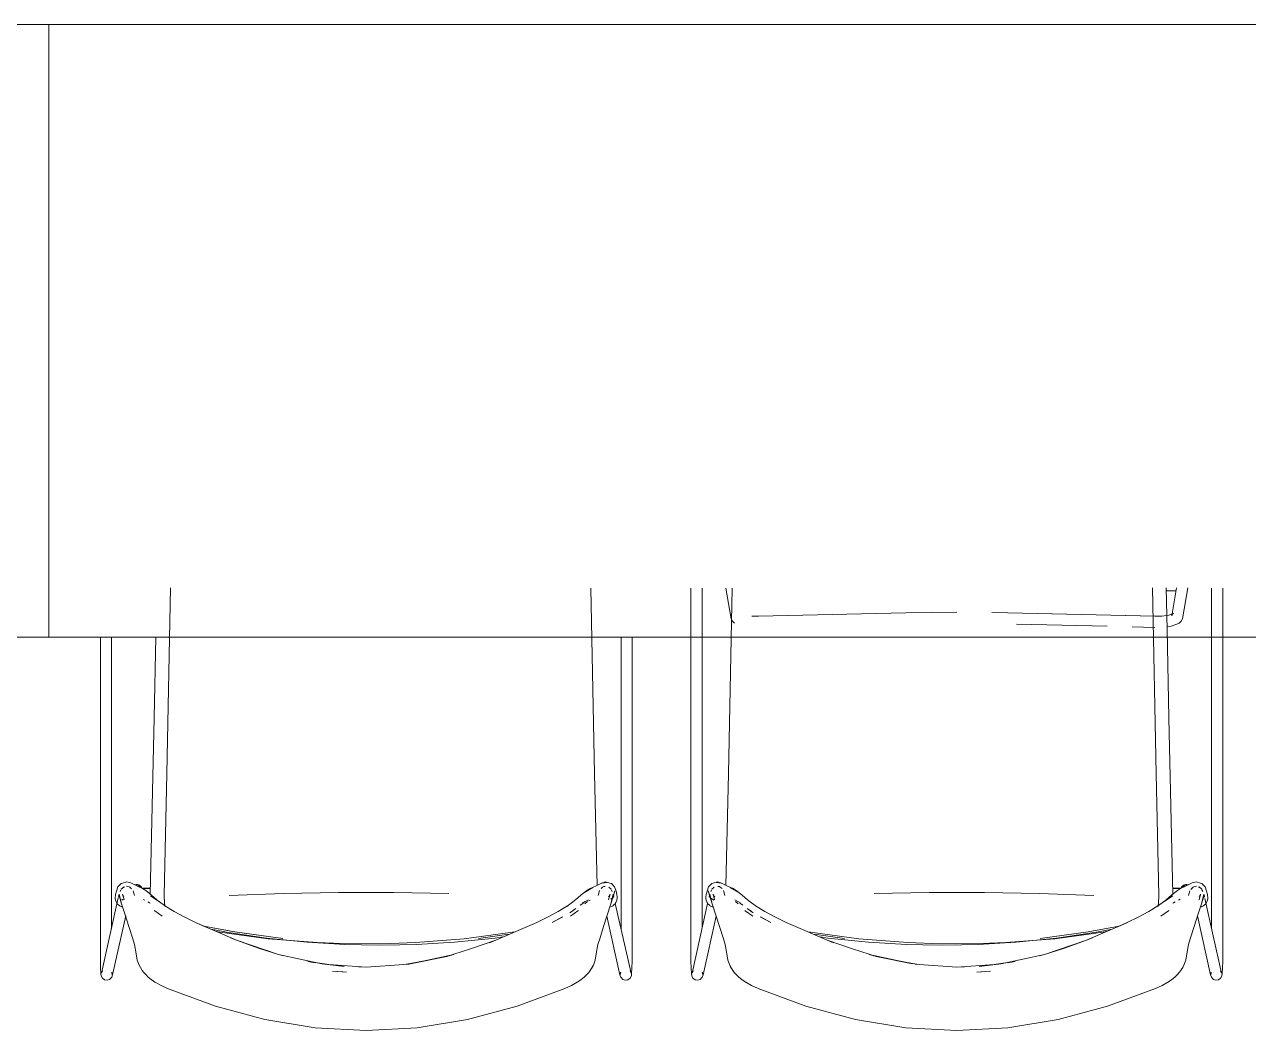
# Model space of a CAD drawing. Header units: millimetres. Extents: x 155927 to 326028, y -36033 to 97293.
# Drawn here: x 202377 to 203576, y 20146 to 21131 of the extents above; entities that cross this region are included whole.
import ezdxf

# ---------------------------------------------------------------- set-up
doc = ezdxf.new("R2010")
doc.units = ezdxf.units.MM
doc.header["$MEASUREMENT"] = 0
doc.layers.add('G-IMPT', color=8, linetype='CONTINUOUS', lineweight=9)
doc.layers.add('I-FURN', color=8, linetype='CONTINUOUS', lineweight=9)

msp = doc.modelspace()

# ---------------------------------------------------------------- linework, layer by layer
at = {"layer": 'G-IMPT'}
for p, q in [((202520.6, 20579.6), (202516.9, 20397.6)), ((202935.8, 20397.6), (202932.2, 20579.4)), ((203030.1, 20579.4), (203030.1, 20220.7)), ((203041, 20246.4), (203041, 20579.4)), ((203064.2, 20579.4), (203069.5, 20549.1)), ((203066.8, 20397.6), (203070.5, 20579.4)), ((203482.1, 20579.6), (203485.7, 20397.6)), ((203505.3, 20576.7), (203495.3, 20576.7)), ((203495.5, 20579.6), (203496.4, 20538.8)), ((203501.1, 20552.3), (203505.8, 20579.6)), ((203511.6, 20549.1), (203516.9, 20579.6)), ((203540, 20579.3), (203540, 20245.8)), ((203550.9, 20579.3), (203550.9, 20220.7)), ((203070.9, 20547), (203069.5, 20549.1)), ((203072.9, 20545), (203070.9, 20547)), ((203096.2, 20551.8), (203089.8, 20552)), ((203096.2, 20551.8), (203240.5, 20555.1)), ((203240.5, 20555.1), (203265.4, 20555.5)), ((203265.4, 20555.5), (203290.5, 20555.7)), ((203340.5, 20555.1), (203324.7, 20555.4)), ((203484.8, 20551.8), (203340.6, 20555)), ((203484.5, 20551.7), (203340.6, 20555)), ((203484.8, 20551.8), (203491.2, 20552)), ((203491.2, 20552), (203498.1, 20552.9)), ((203498.1, 20552.9), (203502.7, 20554.4)), ((203502.7, 20554.4), (203500.8, 20553)), ((203502, 20554.3), (203500.8, 20553)), ((203501.1, 20552.3), (203502, 20554.3)), ((203510.1, 20547), (203508.1, 20545)), ((203511.6, 20549.1), (203510.1, 20547)), ((203437.9, 20542), (203349, 20544)), ((203484.4, 20540.9), (203462.3, 20541.5)), ((203496.3, 20541.7), (203500.5, 20542.2)), ((203496.4, 20538.8), (203498.2, 20452.2)), ((203500.5, 20542.2), (203506, 20544)), ((203506, 20544), (203508.1, 20545)), ((202451.8, 20531.2), (202451.8, 20220.7)), ((202462.6, 20531.2), (202462.6, 20245.8)), ((202506.1, 20531.2), (202504.4, 20452.2)), ((202961.7, 20245.8), (202961.7, 20531.2)), ((202972.6, 20531.2), (202972.6, 20220.7)), ((202500.6, 20279.3), (202504.4, 20452.2)), ((203502.1, 20279.3), (203498.2, 20452.2)), ((202514.3, 20278.8), (202516.9, 20397.6)), ((202938.3, 20288.2), (202935.8, 20397.6)), ((203064.4, 20288.2), (203066.8, 20397.6)), ((203488.4, 20278.8), (203485.7, 20397.6)), ((202466.6, 20279.4), (202467.6, 20282.7)), ((202469, 20286.9), (202467.6, 20282.7)), ((202469, 20286.9), (202472.2, 20290)), ((202471.2, 20282.2), (202472, 20283.9)), ((202471.6, 20282.7), (202472, 20283.9)), ((202472.2, 20290), (202473.5, 20290.5)), ((202475, 20286.7), (202472.3, 20284.5)), ((202473.5, 20290.5), (202477.7, 20291.7)), ((202473.9, 20285.7), (202475.5, 20286.9)), ((202473.9, 20285.7), (202474.5, 20286.1)), ((202475.5, 20286.9), (202474.5, 20286.1)), ((202477.5, 20287.4), (202478.1, 20287.3)), ((202481.8, 20290.8), (202477.7, 20291.7)), ((202480, 20286.9), (202478.1, 20287.3)), ((202480.6, 20286.6), (202480, 20286.9)), ((202480.6, 20286.6), (202482.4, 20284.9)), ((202481.8, 20290.8), (202490.2, 20286.4)), ((202483.9, 20283), (202485.2, 20278.2)), ((202493.1, 20285.2), (202488.3, 20287.4)), ((202488.3, 20287.4), (202490.2, 20286.4)), ((202500.8, 20285.7), (202492.7, 20285.4)), ((202493.1, 20285.2), (202496.2, 20283.3)), ((202493.5, 20285), (202499.7, 20285.3)), ((202493.5, 20285), (202500.8, 20285.3)), ((202496.2, 20283.3), (202501.6, 20279)), ((202928.2, 20283.3), (202922.7, 20279)), ((202925.8, 20281.2), (202934.1, 20286)), ((202929.4, 20283.5), (202925.8, 20281.2)), ((202931.3, 20285.2), (202928.2, 20283.3)), ((202929.4, 20283.5), (202934.1, 20286)), ((202931.3, 20285.2), (202937.4, 20287.7)), ((202943.3, 20290.7), (202937.4, 20287.7)), ((202940.5, 20283.1), (202939.2, 20278.2)), ((202943.7, 20286.6), (202942.1, 20285.1)), ((202946.6, 20291.7), (202942.9, 20290.4)), ((202948, 20291.2), (202942.9, 20290.4)), ((202948, 20291.2), (202943.3, 20290.7)), ((202943.7, 20286.6), (202944.7, 20287.1)), ((202946.3, 20287.3), (202944.7, 20287.1)), ((202946.6, 20291.7), (202950.8, 20290.5)), ((202949.8, 20286.5), (202952.1, 20284.5)), ((202950.8, 20290.5), (202952.2, 20290)), ((202952.2, 20290), (202955.4, 20286.9)), ((202952.8, 20282.7), (202952.3, 20283.9)), ((202952.3, 20283.9), (202953.1, 20282.3)), ((202955.6, 20283), (202953.2, 20275.1)), ((202955.6, 20283), (202953.9, 20277.4)), ((202956.8, 20282.7), (202955.4, 20286.9)), ((202956.8, 20282.7), (202957.7, 20279.4)), ((203045.9, 20282.7), (203044.9, 20279.4)), ((203045.9, 20282.7), (203047.3, 20286.9)), ((203047.1, 20283), (203048.7, 20277.4)), ((203047.1, 20283), (203049.5, 20275.1)), ((203050.5, 20290), (203047.3, 20286.9)), ((203050.4, 20283.9), (203049.6, 20282.3)), ((203049.9, 20282.7), (203050.4, 20283.9)), ((203051.9, 20290.5), (203050.5, 20290)), ((203052.9, 20286.5), (203050.6, 20284.5)), ((203056.1, 20291.7), (203051.9, 20290.5)), ((203054.7, 20291.2), (203059.7, 20290.4)), ((203054.7, 20291.2), (203059.3, 20290.7)), ((203056.1, 20291.7), (203059.7, 20290.4)), ((203056.4, 20287.3), (203058, 20287.1)), ((203058.9, 20286.6), (203058, 20287.1)), ((203058.9, 20286.6), (203060.6, 20285.1)), ((203059.3, 20290.7), (203065.3, 20287.7)), ((203062.1, 20283.1), (203063.5, 20278.2)), ((203071.4, 20285.2), (203065.3, 20287.7)), ((203073.2, 20283.5), (203068.6, 20286)), ((203071.2, 20284.5), (203068.6, 20286)), ((203071.4, 20285.2), (203074.5, 20283.3)), ((203076.9, 20281.2), (203071.5, 20284.3)), ((203073.2, 20283.5), (203076.9, 20281.2)), ((203074.5, 20283.3), (203079.9, 20279)), ((203506.5, 20283.3), (203501.1, 20279)), ((203501.9, 20285.7), (203510, 20285.4)), ((203509.2, 20285), (203501.9, 20285.3)), ((203509.2, 20285), (203503, 20285.3)), ((203509.6, 20285.2), (203506.5, 20283.3)), ((203509.6, 20285.2), (203514.4, 20287.4)), ((203520.9, 20290.8), (203512.4, 20286.4)), ((203514.4, 20287.4), (203512.4, 20286.4)), ((203518.8, 20283), (203517.5, 20278.2)), ((203519.8, 20284.3), (203520.2, 20284.9)), ((203522.1, 20286.6), (203520.2, 20284.9)), ((203520.9, 20290.8), (203524.9, 20291.7)), ((203522.1, 20286.6), (203522.6, 20286.9)), ((203522.6, 20286.9), (203524.6, 20287.3)), ((203525.2, 20287.4), (203524.6, 20287.3)), ((203529.2, 20290.5), (203524.9, 20291.7)), ((203528.7, 20285.7), (203527.1, 20286.9)), ((203527.1, 20286.9), (203528.2, 20286.1)), ((203527.7, 20286.7), (203530.4, 20284.5)), ((203528.7, 20285.7), (203528.2, 20286.1)), ((203530.5, 20290), (203529.2, 20290.5)), ((203533.7, 20286.9), (203530.5, 20290)), ((203531.1, 20282.7), (203530.6, 20283.9)), ((203531.4, 20282.2), (203530.6, 20283.9)), ((203533.7, 20286.9), (203535.1, 20282.7)), ((203536.1, 20279.4), (203535.1, 20282.7)), ((202469.4, 20275.9), (202452.8, 20202.3)), ((202466.6, 20279.4), (202466.4, 20275.4)), ((202466.7, 20273.7), (202466.4, 20275.4)), ((202466.7, 20273.7), (202466.7, 20273.4)), ((202466.7, 20273.4), (202468.1, 20270.5)), ((202468.3, 20270.3), (202468.1, 20270.5)), ((202468.3, 20270.3), (202470.2, 20268.4)), ((202470, 20278.7), (202469.6, 20276.7)), ((202471.2, 20275.1), (202469.6, 20278.3)), ((202470.9, 20276.2), (202469.6, 20278.3)), ((202472, 20272.2), (202470.2, 20279.7)), ((202470.2, 20279.7), (202472.3, 20271.6)), ((202471.2, 20275.1), (202470.4, 20277.4)), ((202470.4, 20277.4), (202472.3, 20271.6)), ((202470.9, 20276.2), (202471.3, 20275.9)), ((202472, 20272.2), (202475.8, 20260.5)), ((202474.2, 20273.8), (202472.8, 20274.6)), ((202473.4, 20279.7), (202474.4, 20277.6)), ((202473.4, 20279.7), (202475, 20274.1)), ((202474.7, 20277.3), (202473.7, 20278.4)), ((202473.7, 20278.4), (202474.4, 20277.6)), ((202474.7, 20277.3), (202474, 20277.9)), ((202495.2, 20273.8), (202493.8, 20274.4)), ((202498.4, 20272.1), (202500, 20271)), ((202500.6, 20270.7), (202500, 20271)), ((202500.8, 20278.1), (202508.5, 20273)), ((202500.8, 20278.1), (202509, 20272.5)), ((202504.8, 20276), (202501.6, 20279)), ((202504.8, 20276), (202509, 20272.5)), ((202508.5, 20273), (202515.9, 20267.6)), ((202514.7, 20270.4), (202514.3, 20278.8)), ((202515.4, 20267.5), (202514.7, 20270.4)), ((202578, 20278.3), (202631.2, 20280.4)), ((202685.1, 20281.4), (202631.2, 20280.4)), ((202685.1, 20281.4), (202739.2, 20281.4)), ((202793.1, 20280.4), (202739.2, 20281.4)), ((202915.8, 20273), (202908.5, 20267.6)), ((202915.8, 20273), (202919.5, 20276)), ((202922.7, 20279), (202919.5, 20276)), ((202924.7, 20270.8), (202921.6, 20268.7)), ((202922.2, 20269.1), (202924.7, 20270.8)), ((202926.5, 20272.4), (202923.8, 20270.7)), ((202924.3, 20271), (202923.8, 20270.7)), ((202926.5, 20272.4), (202924.3, 20271)), ((202929.7, 20274), (202925.9, 20272.1)), ((202926.5, 20272.4), (202925.9, 20272.1)), ((202928.9, 20272.3), (202926.4, 20270.2)), ((202926.5, 20272.4), (202929.7, 20274)), ((202930.1, 20273.2), (202931.3, 20273.9)), ((202950.7, 20278.4), (202949.3, 20276.9)), ((202949.3, 20276.9), (202950.3, 20277.8)), ((202950.9, 20279.6), (202949.4, 20274.1)), ((202950.9, 20279.6), (202949.7, 20277.2)), ((202950.7, 20278.4), (202949.7, 20277.2)), ((202953.9, 20277.4), (202951.4, 20269.1)), ((202953.4, 20276.2), (202951.6, 20274.6)), ((202954.1, 20279.7), (202952, 20271.6)), ((202952, 20271.6), (202952.4, 20272.8)), ((202954.1, 20279.7), (202952.4, 20272.8)), ((202954.7, 20278.3), (202953.2, 20275.1)), ((202954.7, 20278.3), (202953.4, 20276.2)), ((202956.2, 20270.5), (202954.1, 20268.4)), ((202954.7, 20276.7), (202954.3, 20278.6)), ((202954.4, 20268.7), (202956.2, 20270.5)), ((202954.4, 20268.7), (202956, 20270.3)), ((202957.7, 20273.7), (202956, 20270.3)), ((202956, 20270.3), (202957.6, 20273.4)), ((202956, 20270.3), (202956.2, 20270.5)), ((202971.5, 20202.3), (202956.1, 20270.5)), ((202957.7, 20273.7), (202956.2, 20270.5)), ((202957.7, 20273.7), (202957.6, 20273.4)), ((202957.7, 20279.4), (202957.9, 20276.7)), ((202957.7, 20273.7), (202958, 20275.4)), ((202957.9, 20276.7), (202958, 20275.4)), ((203031.2, 20202.3), (203046.5, 20270.5)), ((203044.8, 20276.7), (203044.7, 20275.4)), ((203045, 20273.7), (203044.7, 20275.4)), ((203044.9, 20279.4), (203044.8, 20276.7)), ((203045, 20273.7), (203046.7, 20270.3)), ((203045, 20273.7), (203045.1, 20273.4)), ((203045, 20273.7), (203046.5, 20270.5)), ((203046.7, 20270.3), (203045.1, 20273.4)), ((203048.3, 20268.7), (203046.5, 20270.5)), ((203046.7, 20270.3), (203046.5, 20270.5)), ((203046.5, 20270.5), (203048.6, 20268.4)), ((203048.3, 20268.7), (203046.7, 20270.3)), ((203047.9, 20276.7), (203048.4, 20278.6)), ((203048, 20278.3), (203049.3, 20276.2)), ((203048, 20278.3), (203049.5, 20275.1)), ((203048.6, 20279.7), (203050.7, 20271.6)), ((203048.6, 20279.7), (203050.3, 20272.8)), ((203048.7, 20277.4), (203051.3, 20269.1)), ((203049.3, 20276.2), (203051.1, 20274.6)), ((203050.7, 20271.6), (203050.3, 20272.8)), ((203052.9, 20273.6), (203051.1, 20274.6)), ((203051.8, 20279.6), (203053, 20277.2)), ((203051.8, 20279.6), (203053.3, 20274.1)), ((203052, 20278.4), (203053, 20277.2)), ((203052, 20278.4), (203053.4, 20276.9)), ((203053.4, 20276.9), (203052.4, 20277.8)), ((203076.2, 20272.4), (203073, 20274)), ((203073, 20274), (203076.7, 20272.1)), ((203073.8, 20272.3), (203076.3, 20270.2)), ((203076.2, 20272.4), (203076.7, 20272.1)), ((203076.2, 20272.4), (203078.3, 20271)), ((203076.2, 20272.4), (203078.9, 20270.7)), ((203080.5, 20269.1), (203078, 20270.8)), ((203078, 20270.8), (203081.1, 20268.7)), ((203078.3, 20271), (203078.9, 20270.7)), ((203079.9, 20279), (203083.1, 20276)), ((203086.9, 20273), (203083.1, 20276)), ((203086.9, 20273), (203094.2, 20267.6)), ((203209.6, 20280.4), (203263.5, 20281.4)), ((203317.5, 20281.4), (203263.5, 20281.4)), ((203317.5, 20281.4), (203371.5, 20280.4)), ((203424.7, 20278.3), (203371.5, 20280.4)), ((203494.1, 20273), (203486.8, 20267.6)), ((203487.3, 20267.5), (203488, 20270.4)), ((203488, 20270.4), (203488.4, 20278.8)), ((203501.9, 20278.1), (203493.7, 20272.5)), ((203497.9, 20276), (203493.7, 20272.5)), ((203501.9, 20278.1), (203494.1, 20273)), ((203497.9, 20276), (203501.1, 20279)), ((203502.1, 20270.7), (203502.7, 20271)), ((203504.3, 20272.1), (203502.7, 20271)), ((203507.5, 20273.8), (203509.4, 20274.6)), ((203530.7, 20272.2), (203526.9, 20260.5)), ((203529.3, 20279.7), (203527.7, 20274.1)), ((203528, 20277.3), (203529, 20278.4)), ((203528, 20277.3), (203528.7, 20277.9)), ((203529.3, 20279.7), (203528.3, 20277.6)), ((203529, 20278.4), (203528.3, 20277.6)), ((203532.4, 20279.7), (203530.4, 20271.6)), ((203532.3, 20277.4), (203530.4, 20271.6)), ((203530.7, 20272.2), (203532.4, 20279.7)), ((203531.5, 20275.1), (203533.1, 20278.3)), ((203531.5, 20275.1), (203532.3, 20277.4)), ((203531.7, 20276.2), (203533.1, 20278.3)), ((203534.4, 20270.3), (203532.5, 20268.4)), ((203532.6, 20278.7), (203533.1, 20276.7)), ((203533.4, 20275.3), (203549.8, 20202.3)), ((203534.4, 20270.3), (203534.5, 20270.5)), ((203536, 20273.4), (203534.5, 20270.5)), ((203536, 20273.7), (203536.3, 20275.4)), ((203536, 20273.7), (203536, 20273.4)), ((203536.1, 20279.4), (203536.3, 20275.4)), ((202463.7, 20200.7), (202476.6, 20258.3)), ((202472.7, 20267.2), (202470.2, 20268.4)), ((202470.4, 20268.3), (202470.2, 20268.4)), ((202472.8, 20267.2), (202470.2, 20268.4)), ((202470.4, 20268.3), (202472.8, 20267.2)), ((202472.7, 20267.2), (202472.8, 20267.2)), ((202475.8, 20260.5), (202479.7, 20248)), ((202504.5, 20263.7), (202505, 20263.3)), ((202505, 20263.3), (202512.3, 20258)), ((202524.1, 20262.7), (202515.1, 20268.1)), ((202515.9, 20267.6), (202515.1, 20268.1)), ((202534.5, 20257.2), (202524.1, 20262.7)), ((202889.8, 20257.2), (202900.2, 20262.7)), ((202909.2, 20268.1), (202900.2, 20262.7)), ((202909.2, 20268.1), (202908.5, 20267.6)), ((202917.4, 20265.5), (202911.4, 20261.5)), ((202911.4, 20261.5), (202913.4, 20262.8)), ((202912.1, 20258), (202919.4, 20263.3)), ((202917.4, 20265.5), (202913.4, 20262.8)), ((202919.9, 20263.7), (202919.4, 20263.3)), ((202922.2, 20269.1), (202921.6, 20268.7)), ((202944.6, 20248), (202951.4, 20269.1)), ((202947.8, 20258.1), (202960.6, 20200.7)), ((202951.7, 20267.2), (202951.6, 20267.2)), ((202951.7, 20267.2), (202953.9, 20268.3)), ((202953.9, 20268.3), (202954.1, 20268.4)), ((203054.9, 20258.1), (203042, 20200.7)), ((203048.8, 20268.3), (203048.6, 20268.4)), ((203051, 20267.2), (203048.8, 20268.3)), ((203051, 20267.2), (203051.1, 20267.2)), ((203058.1, 20248), (203051.3, 20269.1)), ((203080.5, 20269.1), (203081.1, 20268.7)), ((203082.8, 20263.7), (203083.3, 20263.3)), ((203090.6, 20258), (203083.3, 20263.3)), ((203085.3, 20265.5), (203091.2, 20261.5)), ((203085.3, 20265.5), (203089.3, 20262.8)), ((203091.2, 20261.5), (203089.3, 20262.8)), ((203093.5, 20268.1), (203094.2, 20267.6)), ((203093.5, 20268.1), (203102.4, 20262.7)), ((203112.9, 20257.2), (203102.4, 20262.7)), ((203468.1, 20257.2), (203478.6, 20262.7)), ((203478.6, 20262.7), (203487.5, 20268.1)), ((203486.8, 20267.6), (203487.5, 20268.1)), ((203497.7, 20263.3), (203490.4, 20258)), ((203498.2, 20263.7), (203497.7, 20263.3)), ((203526.9, 20260.5), (203523, 20248)), ((203539, 20200.7), (203526.1, 20258.3)), ((203529.9, 20267.2), (203532.5, 20268.4)), ((203532.3, 20268.3), (203529.9, 20267.2)), ((203530, 20267.2), (203529.9, 20267.2)), ((203530, 20267.2), (203532.5, 20268.4)), ((203532.3, 20268.3), (203532.5, 20268.4)), ((202479.7, 20248), (202483.6, 20236)), ((202534.5, 20257.2), (202545.1, 20252)), ((202554.5, 20247.8), (202545.1, 20252)), ((202554.5, 20247.8), (202545.1, 20251.9)), ((202585.1, 20234.7), (202545.1, 20251.9)), ((202583.5, 20242.6), (202553.2, 20248.4)), ((202553.2, 20248.4), (202583.3, 20242.7)), ((202879.2, 20252), (202832.8, 20232.1)), ((202879.2, 20252), (202889.8, 20257.2)), ((202904.6, 20257.5), (202894.2, 20252)), ((202894.2, 20252), (202903.6, 20257)), ((202904.6, 20257.5), (202903.6, 20257)), ((202940.8, 20236), (202944.6, 20248)), ((203061.9, 20236), (203058.1, 20248)), ((203098.1, 20257.5), (203108.5, 20252)), ((203098.1, 20257.5), (203099, 20257)), ((203108.5, 20252), (203099, 20257)), ((203123.5, 20252), (203112.9, 20257.2)), ((203123.5, 20252), (203169.9, 20232.1)), ((203417.6, 20234.7), (203457.6, 20251.9)), ((203419.2, 20242.6), (203449.5, 20248.4)), ((203449.5, 20248.4), (203419.3, 20242.7)), ((203448.2, 20247.8), (203457.5, 20252)), ((203448.2, 20247.8), (203457.6, 20251.9)), ((203468.1, 20257.2), (203457.5, 20252)), ((203523, 20248), (203519.1, 20236)), ((202485.3, 20230.4), (202483.6, 20236)), ((202575.3, 20242.5), (202560.2, 20245.4)), ((202568.9, 20242.4), (202565.8, 20243)), ((202616.2, 20236), (202568.9, 20242.4)), ((202575.3, 20242.5), (202614.4, 20236.6)), ((202579.3, 20236.9), (202585.1, 20234.7)), ((202579.3, 20236.9), (202585.1, 20234.7)), ((202630.6, 20236.2), (202583.3, 20242.7)), ((202583.5, 20242.6), (202630.6, 20236.2)), ((202585.1, 20234.7), (202626.3, 20220.6)), ((202585.1, 20234.7), (202606.6, 20226.7)), ((202585.1, 20234.7), (202606.6, 20226.7)), ((202614.4, 20236.6), (202654.2, 20232.5)), ((202664, 20232.2), (202616.2, 20236)), ((202808.1, 20236), (202760.3, 20232.2)), ((202798.6, 20232.5), (202838.4, 20236.6)), ((202808.1, 20236), (202855.4, 20242.4)), ((202814.2, 20226.1), (202839.2, 20234.7)), ((202851.8, 20240.3), (202822.2, 20236.2)), ((202851.8, 20240.3), (202822.2, 20236.2)), ((202839.2, 20234.7), (202832.8, 20232.1)), ((202846, 20237.8), (202838.4, 20236.6)), ((202855.4, 20242.4), (202858, 20242.9)), ((202939.1, 20230.4), (202940.8, 20236)), ((203063.6, 20230.4), (203061.9, 20236)), ((203147.3, 20242.4), (203144.7, 20242.9)), ((203194.6, 20236), (203147.3, 20242.4)), ((203150.9, 20240.3), (203180.5, 20236.2)), ((203150.9, 20240.3), (203180.5, 20236.2)), ((203156.7, 20237.8), (203164.3, 20236.6)), ((203188.5, 20226.1), (203163.5, 20234.7)), ((203163.5, 20234.7), (203169.9, 20232.1)), ((203204.1, 20232.5), (203164.3, 20236.6)), ((203194.6, 20236), (203242.4, 20232.2)), ((203338.6, 20232.2), (203386.5, 20236)), ((203388.2, 20236.6), (203348.5, 20232.5)), ((203372.1, 20236.2), (203419.3, 20242.7)), ((203419.2, 20242.6), (203372.1, 20236.2)), ((203417.6, 20234.7), (203376.4, 20220.6)), ((203386.5, 20236), (203433.7, 20242.4)), ((203427.4, 20242.5), (203388.2, 20236.6)), ((203417.6, 20234.7), (203396.1, 20226.7)), ((203417.6, 20234.7), (203396.1, 20226.7)), ((203423.3, 20236.9), (203417.6, 20234.7)), ((203423.3, 20236.9), (203417.6, 20234.7)), ((203427.4, 20242.5), (203442.5, 20245.4)), ((203433.7, 20242.4), (203436.9, 20243)), ((203517.4, 20230.4), (203519.1, 20236)), ((202486.9, 20221.2), (202485.3, 20230.4)), ((202626.3, 20220.6), (202606.6, 20226.7)), ((202606.6, 20226.7), (202626.3, 20220.7)), ((202654.2, 20232.5), (202691.3, 20230.4)), ((202664, 20232.2), (202688.1, 20231.2)), ((202688.1, 20231.2), (202712.2, 20230.9)), ((202691.3, 20230.4), (202707.6, 20230.1)), ((202707.6, 20230.1), (202726.4, 20229.7)), ((202712.2, 20230.9), (202736.3, 20231.3)), ((202745.2, 20230.1), (202726.4, 20229.7)), ((202760.3, 20232.2), (202736.3, 20231.3)), ((202745.2, 20230.1), (202761.5, 20230.4)), ((202798.6, 20232.5), (202761.5, 20230.4)), ((202814.2, 20226.1), (202798, 20220.9)), ((202939.1, 20230.4), (202937.5, 20221.2)), ((203063.6, 20230.4), (203065.2, 20221.2)), ((203188.5, 20226.1), (203204.7, 20220.9)), ((203204.1, 20232.5), (203241.2, 20230.4)), ((203257.4, 20230.1), (203241.2, 20230.4)), ((203242.4, 20232.2), (203266.4, 20231.3)), ((203257.4, 20230.1), (203276.3, 20229.7)), ((203290.5, 20230.9), (203266.4, 20231.3)), ((203295.1, 20230.1), (203276.3, 20229.7)), ((203314.6, 20231.2), (203290.5, 20230.9)), ((203311.4, 20230.4), (203295.1, 20230.1)), ((203348.5, 20232.5), (203311.4, 20230.4)), ((203338.6, 20232.2), (203314.6, 20231.2)), ((203376.4, 20220.6), (203396.1, 20226.7)), ((203396.1, 20226.7), (203376.4, 20220.7)), ((203515.8, 20221.2), (203517.4, 20230.4)), ((202451.8, 20214.5), (202451.8, 20220.7)), ((202451.8, 20214.5), (202452, 20207.3)), ((202486.9, 20221.2), (202488, 20215.1)), ((202489.8, 20210.2), (202488, 20215.1)), ((202489.8, 20210.2), (202491, 20207.9)), ((202631.5, 20219.2), (202626.3, 20220.7)), ((202668.8, 20211.3), (202626.3, 20220.6)), ((202626.3, 20220.6), (202631.5, 20219.2)), ((202655, 20213.8), (202662.2, 20212.5)), ((202655, 20213.8), (202669.1, 20211.7)), ((202668.8, 20211.3), (202690.4, 20208.9)), ((202668.8, 20211.3), (202680.1, 20210)), ((202669.1, 20211.7), (202680.1, 20210)), ((202712.2, 20208.3), (202675.2, 20210.6)), ((202675.2, 20210.6), (202680.1, 20210)), ((202690.4, 20208.9), (202680.1, 20210)), ((202749.1, 20210.8), (202712.2, 20208.3)), ((202749.1, 20210.6), (202755.5, 20211.7)), ((202749.1, 20210.8), (202754.5, 20211.2)), ((202749.1, 20210.6), (202752.6, 20211)), ((202755.5, 20211.7), (202791, 20218.7)), ((202798.1, 20220.6), (202755.6, 20211.3)), ((202791, 20218.7), (202755.6, 20211.3)), ((202791, 20218.7), (202798, 20220.9)), ((202798.1, 20220.6), (202791, 20218.7)), ((202931.6, 20204.9), (202934.6, 20210.2)), ((202933.4, 20207.9), (202934.6, 20210.2)), ((202934, 20209.2), (202934.6, 20210.2)), ((202936.4, 20215.1), (202934.6, 20210.2)), ((202937.5, 20221.2), (202936.4, 20215.1)), ((202972.4, 20207.3), (202972.5, 20214.5)), ((202972.6, 20220.7), (202972.5, 20214.5)), ((203030.1, 20220.7), (203030.1, 20214.5)), ((203030.3, 20207.3), (203030.1, 20214.5)), ((203065.2, 20221.2), (203066.3, 20215.1)), ((203066.3, 20215.1), (203068.1, 20210.2)), ((203068.7, 20209.2), (203068.1, 20210.2)), ((203071.1, 20204.9), (203068.1, 20210.2)), ((203069.3, 20207.9), (203068.1, 20210.2)), ((203204.6, 20220.6), (203211.7, 20218.7)), ((203204.6, 20220.6), (203247.1, 20211.3)), ((203211.7, 20218.7), (203204.7, 20220.9)), ((203247.2, 20211.7), (203211.7, 20218.7)), ((203211.7, 20218.7), (203247.1, 20211.3)), ((203253.6, 20210.6), (203247.2, 20211.7)), ((203253.6, 20210.8), (203249.4, 20211.1)), ((203253.6, 20210.6), (203250.1, 20211)), ((203253.6, 20210.8), (203290.5, 20208.3)), ((203290.5, 20208.3), (203327.5, 20210.6)), ((203333.9, 20211.3), (203312.3, 20208.9)), ((203312.3, 20208.9), (203322.5, 20210)), ((203333.6, 20211.7), (203322.5, 20210)), ((203333.9, 20211.3), (203322.5, 20210)), ((203327.5, 20210.6), (203322.5, 20210)), ((203347.7, 20213.8), (203333.6, 20211.7)), ((203333.9, 20211.3), (203376.4, 20220.6)), ((203347.7, 20213.8), (203340.5, 20212.5)), ((203371.2, 20219.2), (203376.4, 20220.7)), ((203376.4, 20220.6), (203371.2, 20219.2)), ((203512.9, 20210.2), (203511.7, 20207.9)), ((203512.9, 20210.2), (203514.7, 20215.1)), ((203515.8, 20221.2), (203514.7, 20215.1)), ((203550.9, 20214.5), (203550.7, 20207.3)), ((203550.9, 20214.5), (203550.9, 20220.7)), ((202452, 20207.3), (202452.3, 20202)), ((202452.3, 20202), (202452.6, 20199.6)), ((202452.6, 20199.6), (202453.8, 20197.3)), ((202452.8, 20202.3), (202453.9, 20204.5)), ((202453.7, 20204.2), (202453.9, 20204.5)), ((202461.1, 20196.5), (202462.9, 20198.2)), ((202462.9, 20198.2), (202462.6, 20197.9)), ((202463.7, 20200.7), (202462.9, 20198.2)), ((202463, 20203.1), (202463.4, 20200.5)), ((202463.1, 20202.8), (202463.4, 20200.5)), ((202492.5, 20205.4), (202491, 20207.9)), ((202492.8, 20204.9), (202492.5, 20205.4)), ((202492.8, 20204.9), (202494.3, 20203)), ((202494.3, 20203), (202496.5, 20200.5)), ((202496.5, 20200.5), (202498.3, 20198.7)), ((202500.4, 20197), (202498.3, 20198.7)), ((202689.3, 20203.6), (202679.1, 20204.1)), ((202679.1, 20204.1), (202692.7, 20203.4)), ((202712.2, 20208.3), (202704.7, 20208.4)), ((202712.2, 20208.3), (202704.7, 20208.4)), ((202923.9, 20197), (202926, 20198.7)), ((202927.8, 20200.5), (202926, 20198.7)), ((202927.8, 20200.5), (202928.3, 20201.1)), ((202930.1, 20203), (202928.3, 20201.1)), ((202931.6, 20204.9), (202930.1, 20203)), ((202934, 20209.2), (202931.6, 20204.9)), ((202931.6, 20204.9), (202931.8, 20205.4)), ((202931.8, 20205.4), (202933.4, 20207.9)), ((202960.6, 20200.7), (202961.5, 20198.2)), ((202961.4, 20203.1), (202960.9, 20200.5)), ((202961.2, 20202.8), (202960.9, 20200.5)), ((202961.5, 20198.2), (202961.8, 20197.9)), ((202963.6, 20196.1), (202961.8, 20197.9)), ((202971.5, 20202.3), (202970.5, 20204.4)), ((202970.5, 20204.4), (202970.7, 20204.2)), ((202971.8, 20199.6), (202970.6, 20197.3)), ((202971.8, 20199.6), (202972.1, 20202)), ((202972.1, 20202), (202972.4, 20207.3)), ((203030.6, 20202), (203030.3, 20207.3)), ((203030.9, 20199.6), (203030.6, 20202)), ((203030.9, 20199.6), (203032.1, 20197.3)), ((203031.2, 20202.3), (203032.2, 20204.4)), ((203032.2, 20204.4), (203032, 20204.2)), ((203039.1, 20196.1), (203040.9, 20197.9)), ((203041.2, 20198.2), (203040.9, 20197.9)), ((203042, 20200.7), (203041.2, 20198.2)), ((203041.3, 20203.1), (203041.8, 20200.5)), ((203041.4, 20202.8), (203041.8, 20200.5)), ((203068.7, 20209.2), (203071.1, 20204.9)), ((203070.8, 20205.4), (203069.3, 20207.9)), ((203071.1, 20204.9), (203070.8, 20205.4)), ((203071.1, 20204.9), (203072.6, 20203)), ((203072.6, 20203), (203074.4, 20201.1)), ((203074.8, 20200.5), (203074.4, 20201.1)), ((203074.8, 20200.5), (203076.7, 20198.7)), ((203078.8, 20197), (203076.7, 20198.7)), ((203290.5, 20208.3), (203298, 20208.4)), ((203290.5, 20208.3), (203298, 20208.4)), ((203323.6, 20204.1), (203310, 20203.4)), ((203314.1, 20203.6), (203323.6, 20204.1)), ((203502.3, 20197), (203504.3, 20198.7)), ((203506.2, 20200.5), (203504.3, 20198.7)), ((203508.4, 20203), (203506.2, 20200.5)), ((203509.9, 20204.9), (203508.4, 20203)), ((203509.9, 20204.9), (203510.2, 20205.4)), ((203510.2, 20205.4), (203511.7, 20207.9)), ((203539, 20200.7), (203539.8, 20198.2)), ((203539.7, 20203.1), (203539.2, 20200.5)), ((203539.6, 20202.8), (203539.2, 20200.5)), ((203541.6, 20196.5), (203539.8, 20198.2)), ((203539.8, 20198.2), (203540.1, 20197.9)), ((203549.8, 20202.3), (203548.8, 20204.5)), ((203549, 20204.2), (203548.8, 20204.5)), ((203550.1, 20199.6), (203548.9, 20197.3)), ((203550.4, 20202), (203550.1, 20199.6)), ((203550.7, 20207.3), (203550.4, 20202)), ((202453.8, 20197.3), (202455.9, 20195.8)), ((202458.6, 20195.4), (202455.9, 20195.8)), ((202458.6, 20195.4), (202460.7, 20196.1)), ((202461.1, 20196.5), (202460.7, 20196.1)), ((202505.3, 20193.6), (202500.4, 20197)), ((202505.3, 20193.6), (202505.6, 20193.4)), ((202511.2, 20190.2), (202505.6, 20193.4)), ((202517.6, 20187.4), (202511.2, 20190.2)), ((202564.4, 20169.8), (202517.6, 20187.4)), ((202859.9, 20169.8), (202906.6, 20187.3)), ((202906.6, 20187.3), (202913.1, 20190.2)), ((202918.7, 20193.4), (202913.1, 20190.2)), ((202918.7, 20193.4), (202919, 20193.6)), ((202923.9, 20197), (202919, 20193.6)), ((202963.6, 20196.1), (202965.7, 20195.4)), ((202968.4, 20195.8), (202965.7, 20195.4)), ((202970.6, 20197.3), (202968.4, 20195.8)), ((203032.1, 20197.3), (203034.3, 20195.8)), ((203034.3, 20195.8), (203036.9, 20195.4)), ((203039.1, 20196.1), (203036.9, 20195.4)), ((203078.8, 20197), (203083.6, 20193.6)), ((203083.9, 20193.4), (203083.6, 20193.6)), ((203083.9, 20193.4), (203089.5, 20190.2)), ((203096, 20187.3), (203089.5, 20190.2)), ((203142.8, 20169.8), (203096, 20187.3)), ((203438.2, 20169.8), (203485.1, 20187.4)), ((203485.1, 20187.4), (203491.5, 20190.2)), ((203491.5, 20190.2), (203497.1, 20193.4)), ((203497.4, 20193.6), (203497.1, 20193.4)), ((203497.4, 20193.6), (203502.3, 20197)), ((203541.6, 20196.5), (203541.9, 20196.1)), ((203544.1, 20195.4), (203541.9, 20196.1)), ((203544.1, 20195.4), (203546.7, 20195.8)), ((203548.9, 20197.3), (203546.7, 20195.8)), ((202612.9, 20156.8), (202564.4, 20169.8)), ((202859.9, 20169.8), (202811.5, 20156.8)), ((203142.8, 20169.8), (203191.2, 20156.8)), ((203389.8, 20156.8), (203438.2, 20169.8)), ((202612.9, 20156.8), (202662.3, 20148.7)), ((202811.5, 20156.8), (202762.1, 20148.7)), ((203191.2, 20156.8), (203240.6, 20148.7)), ((203389.8, 20156.8), (203340.4, 20148.7)), ((202712.2, 20146.1), (202662.3, 20148.7)), ((202712.2, 20146.1), (202762.1, 20148.7)), ((203290.5, 20146.1), (203240.6, 20148.7)), ((203290.5, 20146.1), (203340.4, 20148.7))]:
    msp.add_line(p, q, dxfattribs=at)
at = {"layer": 'I-FURN'}
for p, q in [((202401.5, 21131.2), (201201.4, 21131.2)), ((203601.3, 21131.2), (202401.2, 21131.2)), ((202401.2, 21131.2), (202401.2, 20531.2)), ((202401.5, 20531.2), (202401.5, 21131.2)), ((201201.4, 20531.2), (202401.5, 20531.2)), ((202401.2, 20531.2), (203601.3, 20531.2)), ((202485.4, 20288.7), (202486.9, 20289.2)), ((202486.9, 20289.2), (202488.1, 20289.2)), ((202492, 20286.7), (202486.9, 20289.2)), ((202486.9, 20289.2), (202491.2, 20287.6)), ((202486.9, 20289.2), (202489.2, 20288.9)), ((202486.9, 20289.2), (202490.2, 20288.4)), ((202488.1, 20289.2), (202489.2, 20288.9)), ((202492, 20286.7), (202488.2, 20287.4)), ((202489.2, 20288.9), (202490.2, 20288.4)), ((202492, 20286.7), (202489.4, 20286.9)), ((202492, 20286.7), (202489.9, 20286.7)), ((202491.2, 20287.6), (202490.2, 20288.4)), ((202492, 20286.7), (202490.3, 20286.5)), ((202492, 20286.7), (202490.5, 20286.4)), ((202492, 20286.7), (202491.2, 20287.6)), ((202492, 20286.7), (202492.2, 20285.5)), ((203510.7, 20286.7), (203510.5, 20285.5)), ((203510.7, 20286.7), (203515.8, 20289.2)), ((203510.7, 20286.7), (203511.5, 20287.6)), ((203510.7, 20286.7), (203514.5, 20287.4)), ((203510.7, 20286.7), (203513.3, 20286.9)), ((203510.7, 20286.7), (203512.1, 20286.4)), ((203510.7, 20286.7), (203512.8, 20286.7)), ((203510.7, 20286.7), (203512.4, 20286.5)), ((203515.8, 20289.2), (203511.5, 20287.6)), ((203511.5, 20287.6), (203512.4, 20288.4)), ((203515.8, 20289.2), (203512.4, 20288.4)), ((203513.5, 20288.9), (203512.4, 20288.4)), ((203514.6, 20289.2), (203513.5, 20288.9)), ((203515.8, 20289.2), (203513.5, 20288.9)), ((203515.8, 20289.2), (203514.6, 20289.2)), ((203517.3, 20288.7), (203515.8, 20289.2))]:
    msp.add_line(p, q, dxfattribs=at)

doc.saveas('drawing.dxf')
